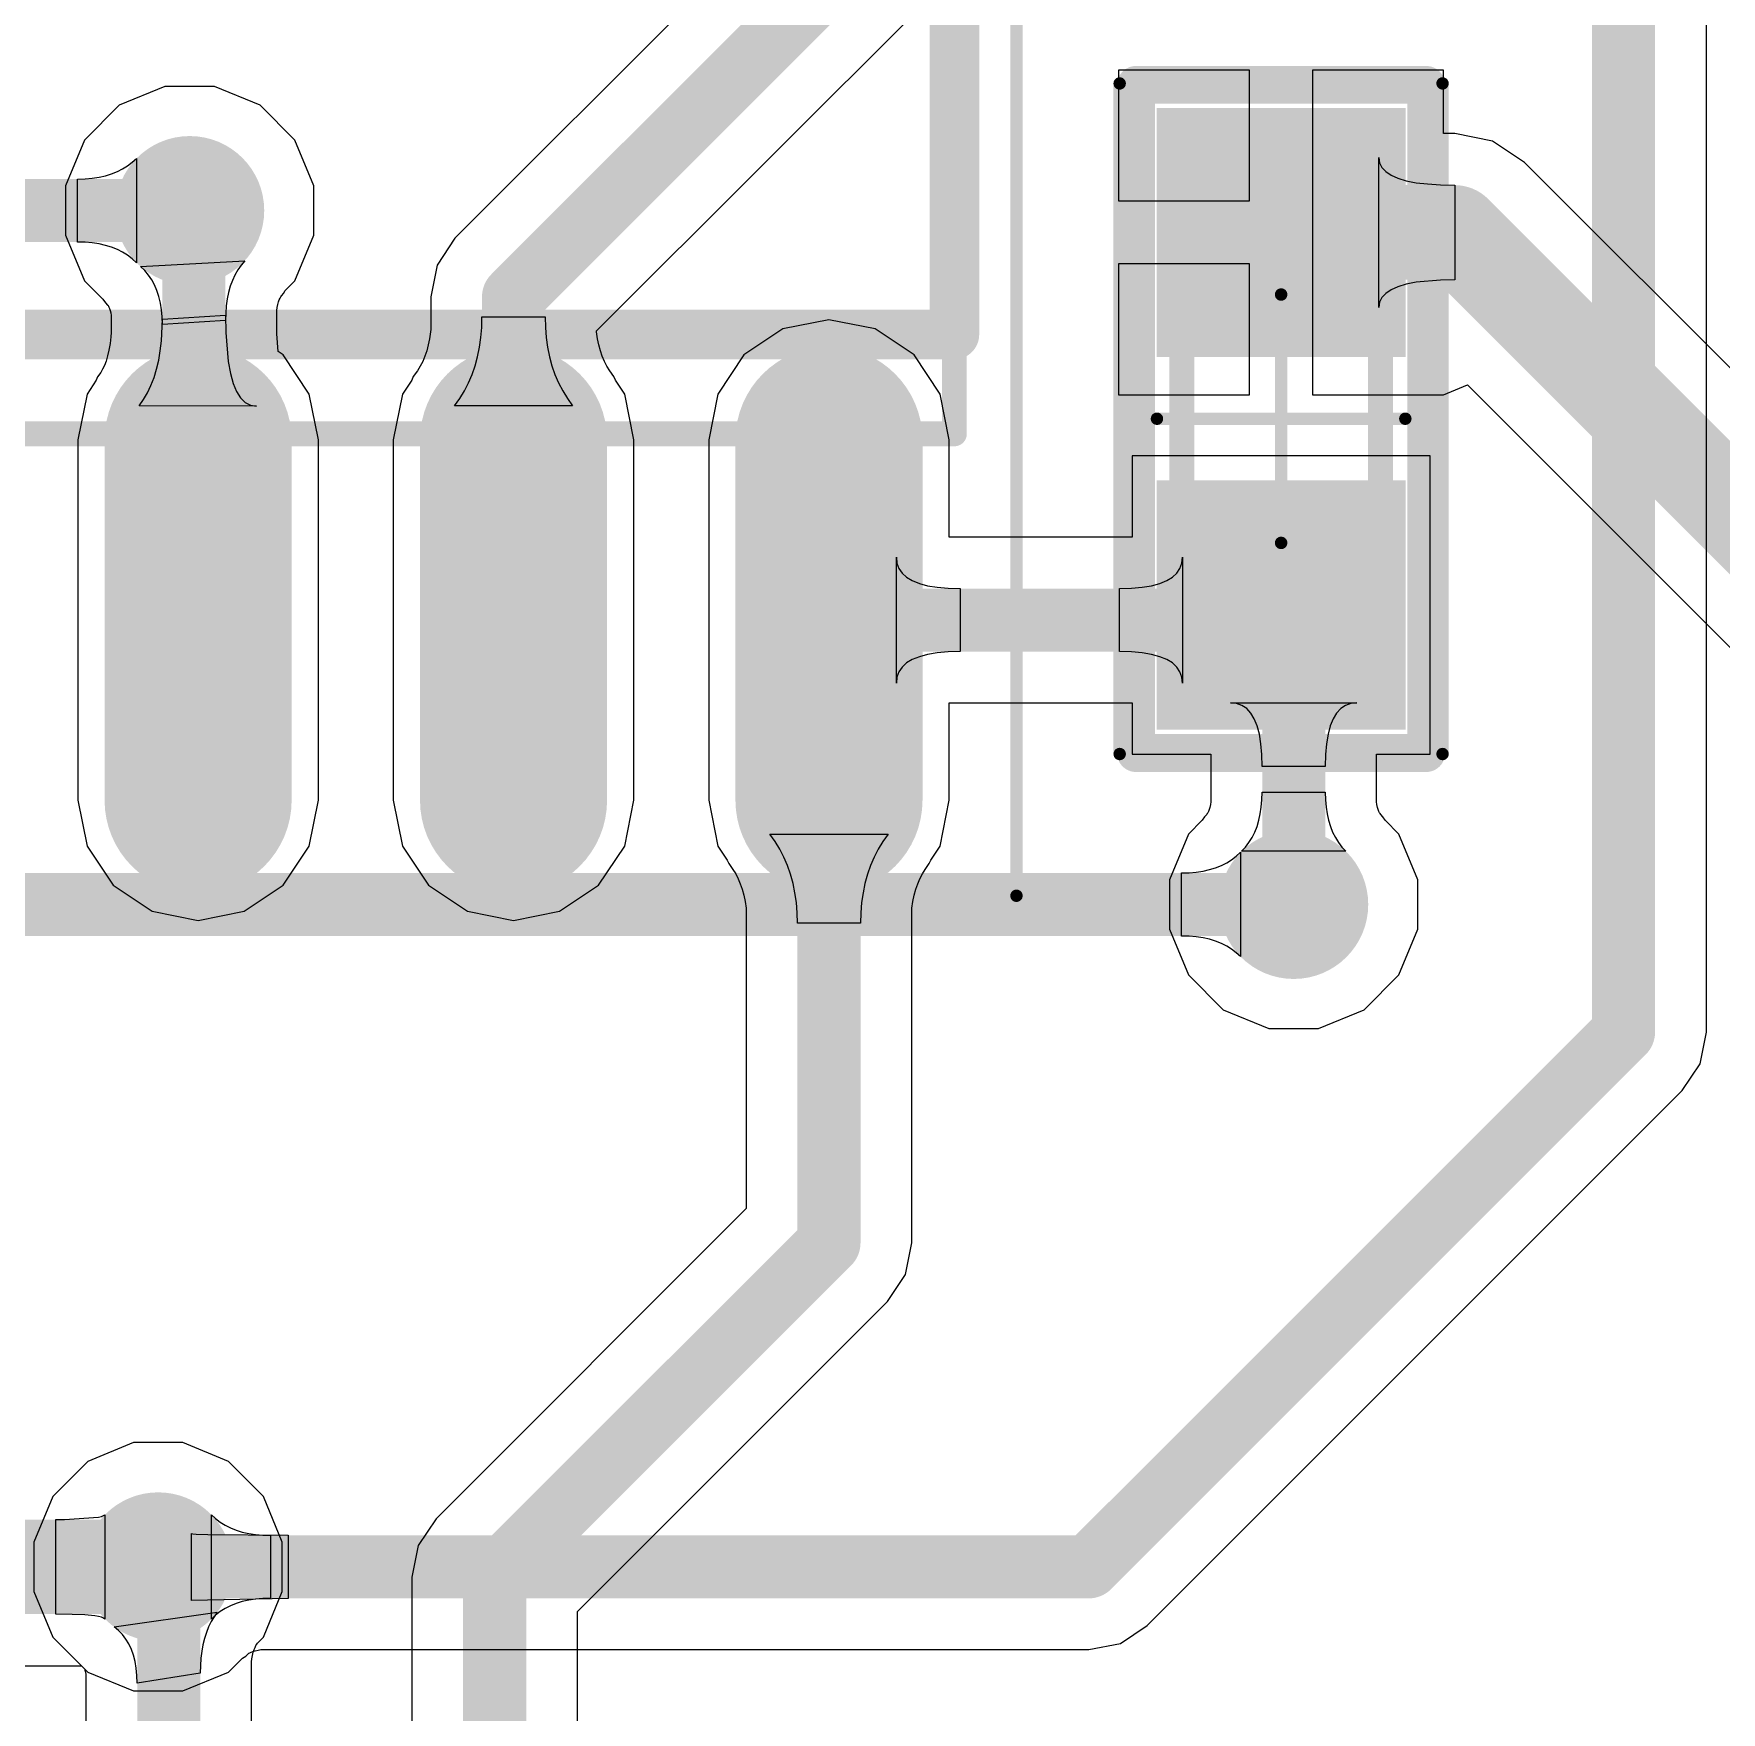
# Model space of a CAD drawing. Header units: inches. Extents: x 1.37 to 4.6, y 1.74 to 5.29.
# Drawn here: x 3.843 to 4.1105, y 2.6522 to 2.9183 of the extents above; entities that cross this region are included whole.
import ezdxf

# ---------------------------------------------------------------- set-up
doc = ezdxf.new("R2010")
doc.units = ezdxf.units.IN
doc.header["$MEASUREMENT"] = 0
for name, color, linetype in [('BottomLayer', 5, 'Continuous'), ('Mechanical13', 56, 'Continuous'), ('Mechanical15', 56, 'Continuous'), ('TopLayer', 1, 'Continuous'), ('TopOverlay', 2, 'Continuous'), ('TopPaste', 8, 'Continuous'), ('TopSolder', 216, 'Continuous'), ('ViaHoleLayer', 16, 'Continuous')]:
    doc.layers.add(name, color=color, linetype=linetype)

# ---------------------------------------------------------------- blocks, each defined once
blk = doc.blocks.new('SOP_16_22')
at = {"layer": 'TopLayer'}
h = blk.add_hatch(color=1, dxfattribs=at)
edge = h.paths.add_edge_path()
edge.add_arc((0.13484, 0.175), 0.01083, 270, 450)
edge.add_line((0.13484, 0.18583), (0.07776, 0.18583))
edge.add_arc((0.07776, 0.175), 0.01083, 90, 270)
edge.add_line((0.07776, 0.16417), (0.13484, 0.16417))
h = blk.add_hatch(color=1, dxfattribs=at)
edge = h.paths.add_edge_path()
edge.add_arc((0.13484, 0.125), 0.01083, 270, 450)
edge.add_line((0.13484, 0.13583), (0.07776, 0.13583))
edge.add_arc((0.07776, 0.125), 0.01083, 90, 270)
edge.add_line((0.07776, 0.11417), (0.13484, 0.11417))
h = blk.add_hatch(color=1, dxfattribs=at)
edge = h.paths.add_edge_path()
edge.add_arc((0.13484, 0.075), 0.01083, 270, 450)
edge.add_line((0.13484, 0.08583), (0.07776, 0.08583))
edge.add_arc((0.07776, 0.075), 0.01083, 90, 270)
edge.add_line((0.07776, 0.06417), (0.13484, 0.06417))
at = {"layer": 'TopPaste'}
h = blk.add_hatch(color=8, dxfattribs=at)
edge = h.paths.add_edge_path()
edge.add_arc((0.13484, 0.175), 0.01083, 270, 450)
edge.add_line((0.13484, 0.18583), (0.07776, 0.18583))
edge.add_arc((0.07776, 0.175), 0.01083, 90, 270)
edge.add_line((0.07776, 0.16417), (0.13484, 0.16417))
h = blk.add_hatch(color=8, dxfattribs=at)
edge = h.paths.add_edge_path()
edge.add_arc((0.13484, 0.125), 0.01083, 270, 450)
edge.add_line((0.13484, 0.13583), (0.07776, 0.13583))
edge.add_arc((0.07776, 0.125), 0.01083, 90, 270)
edge.add_line((0.07776, 0.11417), (0.13484, 0.11417))
h = blk.add_hatch(color=8, dxfattribs=at)
edge = h.paths.add_edge_path()
edge.add_arc((0.13484, 0.075), 0.01083, 270, 450)
edge.add_line((0.13484, 0.08583), (0.07776, 0.08583))
edge.add_arc((0.07776, 0.075), 0.01083, 90, 270)
edge.add_line((0.07776, 0.06417), (0.13484, 0.06417))
at = {"layer": 'TopSolder'}
h = blk.add_hatch(color=216, dxfattribs=at)
edge = h.paths.add_edge_path()
edge.add_arc((0.13484, 0.175), 0.01483, 270, 450)
edge.add_line((0.13484, 0.18983), (0.07776, 0.18983))
edge.add_arc((0.07776, 0.175), 0.01483, 90, 270)
edge.add_line((0.07776, 0.16017), (0.13484, 0.16017))
h = blk.add_hatch(color=216, dxfattribs=at)
edge = h.paths.add_edge_path()
edge.add_arc((0.13484, 0.125), 0.01483, 270, 450)
edge.add_line((0.13484, 0.13983), (0.07776, 0.13983))
edge.add_arc((0.07776, 0.125), 0.01483, 90, 270)
edge.add_line((0.07776, 0.11017), (0.13484, 0.11017))
h = blk.add_hatch(color=216, dxfattribs=at)
edge = h.paths.add_edge_path()
edge.add_arc((0.13484, 0.075), 0.01483, 270, 450)
edge.add_line((0.13484, 0.08983), (0.07776, 0.08983))
edge.add_arc((0.07776, 0.075), 0.01483, 90, 270)
edge.add_line((0.07776, 0.06017), (0.13484, 0.06017))
at = {"layer": 'Mechanical13', "const_width": 0.00394}
for points in [[(0.07677, 0.19488), (-0.07677, 0.19488)], [(0.07677, -0.19488), (0.07677, 0.19488)]]:
    blk.add_lwpolyline(points, dxfattribs=at)
at = {"layer": 'Mechanical13', "const_width": 0.00197}
blk.add_lwpolyline([(0.07579, 0.19488, 1), (0.07776, 0.19488, 1)], format="xyb", close=True, dxfattribs=at)
blk.add_lwpolyline([(0.07579, 0.19488, 1), (0.07776, 0.19488, 1)], format="xyb", close=True, dxfattribs=at)
at = {"layer": 'Mechanical15', "const_width": 0.00197}
for points in [[(0.15, 0.20472), (-0.15, 0.20472)], [(0.15, -0.20472), (0.15, 0.20472)]]:
    blk.add_lwpolyline(points, dxfattribs=at)
at = {"layer": 'Mechanical15', "const_width": 0.000984}
blk.add_lwpolyline([(0.14951, 0.20472, 1), (0.15049, 0.20472, 1)], format="xyb", close=True, dxfattribs=at)
blk.add_lwpolyline([(0.14951, 0.20472, 1), (0.15049, 0.20472, 1)], format="xyb", close=True, dxfattribs=at)
at = {"layer": 'TopOverlay', "const_width": 0.00787}
for points in [[(0.06102, 0.19488), (-0.06102, 0.19488)], [(0.06102, -0.19488), (0.06102, 0.19488)]]:
    blk.add_lwpolyline(points, dxfattribs=at)
at = {"layer": 'TopOverlay', "const_width": 0.00394}
blk.add_lwpolyline([(0.05906, 0.19488, 1), (0.06299, 0.19488, 1)], format="xyb", close=True, dxfattribs=at)
blk.add_lwpolyline([(0.05906, 0.19488, 1), (0.06299, 0.19488, 1)], format="xyb", close=True, dxfattribs=at)
blk = doc.blocks.new('CAP_0603_168')
at = {"layer": 'TopLayer'}
for points in [[(-0.04728, 0.01875), (-0.01578, 0.01875), (-0.01578, -0.01275), (-0.04728, -0.01275)], [(0.01178, 0.01875), (0.04328, 0.01875), (0.04328, -0.01275), (0.01178, -0.01275)]]:
    blk.add_hatch(color=1, dxfattribs=at).paths.add_polyline_path(points)
at = {"layer": 'TopPaste'}
for points in [[(-0.04728, 0.01875), (-0.01578, 0.01875), (-0.01578, -0.01275), (-0.04728, -0.01275)], [(0.01178, 0.01875), (0.04328, 0.01875), (0.04328, -0.01275), (0.01178, -0.01275)]]:
    blk.add_hatch(color=8, dxfattribs=at).paths.add_polyline_path(points)
at = {"layer": 'TopSolder'}
for points in [[(-0.05128, 0.02275), (-0.01178, 0.02275), (-0.01178, -0.01675), (-0.05128, -0.01675)], [(0.00778, 0.02275), (0.04728, 0.02275), (0.04728, -0.01675), (0.00778, -0.01675)]]:
    blk.add_hatch(color=216, dxfattribs=at).paths.add_polyline_path(points)
at = {"layer": 'Mechanical13', "const_width": 0.00394}
for points in [[(-0.0335, -0.01275), (-0.0335, 0.01875)], [(0.0295, 0.01875), (-0.0335, 0.01875)], [(0.0295, -0.01275), (0.0295, 0.01875)], [(0.0295, -0.01275), (-0.0335, -0.01275)]]:
    blk.add_lwpolyline(points, dxfattribs=at)
at = {"layer": 'Mechanical13', "const_width": 0.00197}
for points in [[(-0.03448, 0.01875, 1), (-0.03251, 0.01875, 1)], [(-0.03448, 0.01875, 1), (-0.03251, 0.01875, 1)], [(0.02851, 0.01875, 1), (0.03048, 0.01875, 1)], [(0.02851, 0.01875, 1), (0.03048, 0.01875, 1)], [(-0.03448, -0.01275, 1), (-0.03251, -0.01275, 1)], [(-0.03448, -0.01275, 1), (-0.03251, -0.01275, 1)], [(0.02851, -0.01275, 1), (0.03048, -0.01275, 1)], [(0.02851, -0.01275, 1), (0.03048, -0.01275, 1)]]:
    blk.add_lwpolyline(points, format="xyb", close=True, dxfattribs=at)
at = {"layer": 'Mechanical15', "const_width": 0.00197}
for points in [[(-0.05515, -0.02259), (-0.05515, 0.02859)], [(0.05115, 0.02859), (-0.05515, 0.02859)], [(0.05115, -0.02259), (0.05115, 0.02859)], [(-0.002, -0.01668), (-0.002, 0.02269)], [(0.01768, 0.003), (-0.02168, 0.003)], [(0.05115, -0.02259), (-0.05515, -0.02259)]]:
    blk.add_lwpolyline(points, dxfattribs=at)
at = {"layer": 'Mechanical15', "const_width": 0.000984}
for points in [[(-0.05564, 0.02859, 1), (-0.05466, 0.02859, 1)], [(-0.05564, 0.02859, 1), (-0.05466, 0.02859, 1)], [(0.05066, 0.02859, 1), (0.05164, 0.02859, 1)], [(0.05066, 0.02859, 1), (0.05164, 0.02859, 1)], [(-0.00249, 0.02269, 1), (-0.00151, 0.02269, 1)], [(-0.02218, 0.003, 1), (-0.02119, 0.003, 1)], [(0.01719, 0.003, 1), (0.01818, 0.003, 1)], [(-0.00249, -0.01668, 1), (-0.00151, -0.01668, 1)], [(-0.05564, -0.02259, 1), (-0.05466, -0.02259, 1)], [(-0.05564, -0.02259, 1), (-0.05466, -0.02259, 1)], [(0.05066, -0.02259, 1), (0.05164, -0.02259, 1)], [(0.05066, -0.02259, 1), (0.05164, -0.02259, 1)]]:
    blk.add_lwpolyline(points, format="xyb", close=True, dxfattribs=at)
at = {"layer": 'TopOverlay', "const_width": 0.006}
for points in [[(-0.05492, -0.02), (-0.05492, 0.026)], [(-0.048, 0.026), (-0.05492, 0.026)], [(0.051, 0.026), (-0.048, 0.026)], [(0.051, -0.02), (0.051, 0.026)], [(0.051, -0.02), (-0.05492, -0.02)]]:
    blk.add_lwpolyline(points, dxfattribs=at)
at = {"layer": 'TopOverlay', "const_width": 0.003}
for points in [[(-0.05642, 0.026, 1), (-0.05342, 0.026, 1)], [(-0.05642, 0.026, 1), (-0.05342, 0.026, 1)], [(-0.0495, 0.026, 1), (-0.0465, 0.026, 1)], [(-0.0495, 0.026, 1), (-0.0465, 0.026, 1)], [(0.0495, 0.026, 1), (0.0525, 0.026, 1)], [(0.0495, 0.026, 1), (0.0525, 0.026, 1)], [(-0.05642, -0.02, 1), (-0.05342, -0.02, 1)], [(-0.05642, -0.02, 1), (-0.05342, -0.02, 1)], [(0.0495, -0.02, 1), (0.0525, -0.02, 1)], [(0.0495, -0.02, 1), (0.0525, -0.02, 1)]]:
    blk.add_lwpolyline(points, format="xyb", close=True, dxfattribs=at)

msp = doc.modelspace()

# ---------------------------------------------------------------- hatches: boundary and pattern name
at = {"layer": 'BottomLayer'}
h = msp.add_hatch(color=5, dxfattribs=at)
edge = h.paths.add_edge_path()
edge.add_arc((3.86772, 2.89023), 0.01181, 0, 360)
h = msp.add_hatch(color=5, dxfattribs=at)
edge = h.paths.add_edge_path()
edge.add_arc((4.04272, 2.78023), 0.01181, 0, 360)
h = msp.add_hatch(color=5, dxfattribs=at)
edge = h.paths.add_edge_path()
edge.add_arc((3.86272, 2.67523), 0.01181, 0, 360)
at = {"layer": 'TopLayer'}
h = msp.add_hatch(color=1, dxfattribs=at)
edge = h.paths.add_edge_path()
edge.add_arc((3.86772, 2.89023), 0.01181, 0, 360)
h = msp.add_hatch(color=1, dxfattribs=at)
edge = h.paths.add_edge_path()
edge.add_arc((4.04272, 2.78023), 0.01181, 0, 360)
h = msp.add_hatch(color=1, dxfattribs=at)
edge = h.paths.add_edge_path()
edge.add_arc((3.86272, 2.67523), 0.01181, 0, 360)
at = {"layer": 'ViaHoleLayer'}
h = msp.add_hatch(color=16, dxfattribs=at)
edge = h.paths.add_edge_path()
edge.add_arc((3.86772, 2.89023), 0.00591, 0, 360)
h = msp.add_hatch(color=16, dxfattribs=at)
edge = h.paths.add_edge_path()
edge.add_arc((4.04272, 2.78023), 0.00591, 0, 360)
h = msp.add_hatch(color=16, dxfattribs=at)
edge = h.paths.add_edge_path()
edge.add_arc((3.86272, 2.67523), 0.00591, 0, 360)

# ---------------------------------------------------------------- linework, layer by layer
at = {"layer": 'BottomLayer'}
for p, q in [((4.10813, 2.76), (4.10813, 3.015)), ((3.85709, 2.89683), (3.85788, 2.89732)), ((3.85788, 2.89732), (3.85861, 2.89788)), ((3.85861, 2.89788), (3.85928, 2.8985)), ((3.85928, 2.8985), (3.85928, 2.88196)), ((3.84993, 2.89523), (3.85113, 2.89526)), ((3.84993, 2.88523), (3.84993, 2.89523)), ((3.85113, 2.89526), (3.85227, 2.89536)), ((3.85227, 2.89536), (3.85335, 2.89553)), ((3.85335, 2.89553), (3.85438, 2.89575)), ((3.85438, 2.89575), (3.85534, 2.89605)), ((3.85534, 2.89605), (3.85625, 2.89641)), ((3.85625, 2.89641), (3.85709, 2.89683)), ((3.85113, 2.8852), (3.84993, 2.88523)), ((3.85227, 2.8851), (3.85113, 2.8852)), ((3.85335, 2.88494), (3.85227, 2.8851)), ((3.85438, 2.88471), (3.85335, 2.88494)), ((3.85534, 2.88441), (3.85438, 2.88471)), ((3.85625, 2.88406), (3.85534, 2.88441)), ((3.85709, 2.88363), (3.85625, 2.88406)), ((3.85788, 2.88314), (3.85709, 2.88363)), ((3.85861, 2.88258), (3.85788, 2.88314)), ((3.85928, 2.88196), (3.85861, 2.88258)), ((4.03209, 2.78683), (4.03288, 2.78732)), ((4.03288, 2.78732), (4.03361, 2.78788)), ((4.03361, 2.78788), (4.03428, 2.7885)), ((4.03428, 2.7885), (4.03428, 2.77196)), ((4.02493, 2.78523), (4.02613, 2.78526)), ((4.02493, 2.77523), (4.02493, 2.78523)), ((4.02613, 2.78526), (4.02727, 2.78536)), ((4.02727, 2.78536), (4.02835, 2.78553)), ((4.02835, 2.78553), (4.02938, 2.78575)), ((4.02938, 2.78575), (4.03034, 2.78605)), ((4.03034, 2.78605), (4.03125, 2.78641)), ((4.03125, 2.78641), (4.03209, 2.78683)), ((4.02613, 2.7752), (4.02493, 2.77523)), ((4.02727, 2.7751), (4.02613, 2.7752)), ((4.02835, 2.77494), (4.02727, 2.7751)), ((4.02938, 2.77471), (4.02835, 2.77494)), ((4.03034, 2.77441), (4.02938, 2.77471)), ((4.03125, 2.77406), (4.03034, 2.77441)), ((4.03209, 2.77363), (4.03125, 2.77406)), ((4.03288, 2.77314), (4.03209, 2.77363)), ((4.03361, 2.77258), (4.03288, 2.77314)), ((4.03428, 2.77196), (4.03361, 2.77258)), ((4.10713, 2.75498), (4.10813, 2.76)), ((4.10428, 2.75072), (4.10713, 2.75498)), ((4.01951, 2.66595), (4.10428, 2.75072)), ((3.84785, 2.68274), (3.85326, 2.68311)), ((3.85326, 2.68311), (3.85373, 2.68322)), ((3.85373, 2.68322), (3.85407, 2.68335)), ((3.85407, 2.68335), (3.85428, 2.6835)), ((3.85428, 2.6835), (3.85428, 2.66696)), ((3.87115, 2.66696), (3.87115, 2.6835)), ((3.87115, 2.6835), (3.87182, 2.68288)), ((3.8465, 2.68273), (3.84785, 2.68274)), ((3.8465, 2.66773), (3.8465, 2.68273)), ((3.86802, 2.66992), (3.86802, 2.68054)), ((3.86802, 2.68054), (3.86822, 2.68048)), ((3.86822, 2.68048), (3.86872, 2.68043)), ((3.86872, 2.68043), (3.87061, 2.68034)), ((3.87061, 2.68034), (3.88331, 2.68023)), ((3.87182, 2.68288), (3.87255, 2.68232)), ((3.87255, 2.68232), (3.87334, 2.68183)), ((3.87334, 2.68183), (3.87418, 2.68141)), ((3.87418, 2.68141), (3.87509, 2.68105)), ((3.87509, 2.68105), (3.87605, 2.68075)), ((3.87605, 2.68075), (3.87708, 2.68053)), ((3.87708, 2.68053), (3.87816, 2.68036)), ((3.87816, 2.68036), (3.8793, 2.68026)), ((3.8793, 2.68026), (3.8805, 2.68023)), ((3.8805, 2.68023), (3.8805, 2.67023)), ((3.88331, 2.68023), (3.88331, 2.67023)), ((3.88331, 2.67023), (3.86802, 2.66992)), ((3.87605, 2.66971), (3.87509, 2.66941)), ((3.87708, 2.66994), (3.87605, 2.66971)), ((3.87816, 2.6701), (3.87708, 2.66994)), ((3.8793, 2.6702), (3.87816, 2.6701)), ((3.8805, 2.67023), (3.8793, 2.6702)), ((3.84906, 2.6677), (3.8465, 2.66773)), ((3.85112, 2.66761), (3.84906, 2.6677)), ((3.85268, 2.66746), (3.85112, 2.66761)), ((3.85326, 2.66736), (3.85268, 2.66746)), ((3.85373, 2.66724), (3.85326, 2.66736)), ((3.85407, 2.66711), (3.85373, 2.66724)), ((3.85428, 2.66696), (3.85407, 2.66711)), ((3.87182, 2.66758), (3.87115, 2.66696)), ((3.87255, 2.66814), (3.87182, 2.66758)), ((3.87334, 2.66863), (3.87255, 2.66814)), ((3.87418, 2.66906), (3.87334, 2.66863)), ((3.87509, 2.66941), (3.87418, 2.66906)), ((4.01525, 2.6631), (4.01951, 2.66595)), ((3.87711, 2.66152), (3.87727, 2.66162)), ((3.87727, 2.66162), (3.87747, 2.66172)), ((3.87747, 2.66172), (3.87775, 2.66183)), ((3.87775, 2.66183), (3.8781, 2.66194)), ((3.8781, 2.66194), (3.87855, 2.66204)), ((3.87855, 2.66204), (3.87898, 2.66211)), ((3.87898, 2.66211), (4.01023, 2.66211)), ((4.01023, 2.66211), (4.01525, 2.6631)), ((3.5583, 2.65956), (3.85055, 2.65956)), ((3.85055, 2.65956), (3.85156, 2.65854)), ((3.87387, 2.65854), (3.87606, 2.66074)), ((3.87606, 2.66074), (3.87661, 2.66107)), ((3.87661, 2.66107), (3.87699, 2.66143)), ((3.87699, 2.66143), (3.87711, 2.66152)), ((3.85156, 2.65854), (3.8588, 2.65555)), ((3.86663, 2.65555), (3.87387, 2.65854)), ((3.8588, 2.65555), (3.86663, 2.65555))]:
    msp.add_line(p, q, dxfattribs=at)
for points, const_width in [([(4.095, 2.76), (4.095, 3.015)], 0.01), ([(3.25977, 2.89023), (3.86772, 2.89023)], 0.01), ([(3.46772, 2.78023), (4.04272, 2.78023)], 0.01), ([(4.01023, 2.67523), (4.095, 2.76)], 0.01), ([(3.29772, 2.67523), (3.86272, 2.67523)], 0.015), ([(3.86272, 2.67523), (4.01023, 2.67523)], 0.01)]:
    msp.add_lwpolyline(points, dxfattribs=dict(at, const_width=const_width))
for points, const_width in [([(3.86522, 2.89023, 1), (3.87022, 2.89023, 1)], 0.005), ([(4.04022, 2.78023, 1), (4.04522, 2.78023, 1)], 0.005), ([(4.0925, 2.76, 1), (4.0975, 2.76, 1)], 0.005), ([(4.0925, 2.76, 1), (4.0975, 2.76, 1)], 0.005), ([(3.85897, 2.67523, 1), (3.86647, 2.67523, 1)], 0.0075), ([(3.86022, 2.67523, 1), (3.86522, 2.67523, 1)], 0.005), ([(4.00773, 2.67523, 1), (4.01273, 2.67523, 1)], 0.005), ([(4.00773, 2.67523, 1), (4.01273, 2.67523, 1)], 0.005)]:
    msp.add_lwpolyline(points, format="xyb", close=True, dxfattribs=dict(at, const_width=const_width))
at = {"layer": 'TopLayer'}
for p, q in [((4.00157, 2.97765), (3.90977, 2.88585)), ((3.9322, 2.87115), (4.02398, 2.96293)), ((4.03572, 2.91251), (4.01497, 2.91251)), ((4.01497, 2.91251), (4.01497, 2.89176)), ((4.03572, 2.89176), (4.03572, 2.91251)), ((4.06646, 2.91251), (4.04572, 2.91251)), ((4.04572, 2.91251), (4.04572, 2.88676)), ((4.06646, 2.90243), (4.06646, 2.91251)), ((3.8638, 2.90992), (3.85656, 2.90692)), ((3.87163, 2.90992), (3.8638, 2.90992)), ((3.87887, 2.90692), (3.87163, 2.90992)), ((3.85656, 2.90692), (3.85103, 2.90138)), ((3.8844, 2.90138), (3.87887, 2.90692)), ((4.06824, 2.90243), (4.06646, 2.90243)), ((4.07424, 2.90124), (4.06824, 2.90243)), ((3.85103, 2.90138), (3.84803, 2.89415)), ((3.8874, 2.89415), (3.8844, 2.90138)), ((4.07932, 2.89784), (4.07424, 2.90124)), ((4.05622, 2.87486), (4.05622, 2.89866)), ((4.05622, 2.89866), (4.05634, 2.89782)), ((4.05634, 2.89782), (4.0567, 2.89707)), ((4.0567, 2.89707), (4.0573, 2.89641)), ((4.24149, 2.73568), (4.07932, 2.89784)), ((4.0573, 2.89641), (4.05815, 2.89584)), ((4.05815, 2.89584), (4.05923, 2.89536)), ((4.05923, 2.89536), (4.06055, 2.89496)), ((4.06055, 2.89496), (4.06211, 2.89465)), ((4.06211, 2.89465), (4.06391, 2.89444)), ((4.06391, 2.89444), (4.06596, 2.8943)), ((4.06596, 2.8943), (4.06824, 2.89426)), ((4.06824, 2.89426), (4.06824, 2.87926)), ((3.84803, 2.89415), (3.84803, 2.88632)), ((3.8874, 2.88632), (3.8874, 2.89415)), ((4.01497, 2.89176), (4.03572, 2.89176)), ((3.84803, 2.88632), (3.85103, 2.87908)), ((3.8844, 2.87908), (3.8874, 2.88632)), ((4.04572, 2.88676), (4.04572, 2.86101)), ((3.90977, 2.88585), (3.90693, 2.88159)), ((3.85994, 2.88134), (3.87645, 2.88228)), ((3.86059, 2.88071), (3.85994, 2.88134)), ((3.87587, 2.88158), (3.87534, 2.88082)), ((3.87645, 2.88228), (3.87587, 2.88158)), ((3.90693, 2.88159), (3.90593, 2.87657)), ((4.03572, 2.88176), (4.01497, 2.88176)), ((4.01497, 2.88176), (4.01497, 2.86101)), ((4.03572, 2.86101), (4.03572, 2.88176)), ((3.85103, 2.87908), (3.85395, 2.87616)), ((3.86118, 2.88001), (3.86059, 2.88071)), ((3.8617, 2.87925), (3.86118, 2.88001)), ((3.86214, 2.87843), (3.8617, 2.87925)), ((3.86252, 2.87754), (3.86214, 2.87843)), ((3.87415, 2.87822), (3.87387, 2.87725)), ((3.87449, 2.87915), (3.87415, 2.87822)), ((3.87489, 2.88001), (3.87449, 2.87915)), ((3.87534, 2.88082), (3.87489, 2.88001)), ((3.8828, 2.87748), (3.8844, 2.87908)), ((4.06055, 2.87856), (4.05923, 2.87816)), ((4.06211, 2.87886), (4.06055, 2.87856)), ((4.06596, 2.87922), (4.06211, 2.87886)), ((4.06824, 2.87926), (4.06596, 2.87922)), ((3.85395, 2.87616), (3.85435, 2.87558)), ((3.85435, 2.87558), (3.85471, 2.87523)), ((3.86283, 2.87659), (3.86252, 2.87754)), ((3.86307, 2.87557), (3.86283, 2.87659)), ((3.86325, 2.8745), (3.86307, 2.87557)), ((3.87366, 2.87621), (3.87351, 2.87513)), ((3.87387, 2.87725), (3.87366, 2.87621)), ((3.88168, 2.87534), (3.88179, 2.87575)), ((3.88179, 2.87575), (3.88192, 2.87609)), ((3.88192, 2.87609), (3.88204, 2.87635)), ((3.88204, 2.87635), (3.88216, 2.87656)), ((3.88216, 2.87656), (3.88227, 2.87673)), ((3.88227, 2.87673), (3.88262, 2.87715)), ((3.88262, 2.87715), (3.8828, 2.87748)), ((3.90593, 2.87657), (3.90593, 2.87137)), ((4.05634, 2.8757), (4.05622, 2.87486)), ((4.0567, 2.87644), (4.05634, 2.8757)), ((4.0573, 2.8771), (4.0567, 2.87644)), ((4.05815, 2.87768), (4.0573, 2.8771)), ((4.05923, 2.87816), (4.05815, 2.87768)), ((3.85471, 2.87523), (3.85477, 2.87516)), ((3.85477, 2.87516), (3.85483, 2.87506)), ((3.85483, 2.87506), (3.85491, 2.87492)), ((3.85491, 2.87492), (3.855, 2.87471)), ((3.855, 2.87471), (3.8551, 2.87441)), ((3.8551, 2.87441), (3.85519, 2.87401)), ((3.85519, 2.87401), (3.85526, 2.87361)), ((3.85526, 2.87361), (3.85526, 2.87091)), ((3.86324, 2.86959), (3.86338, 2.873)), ((3.86335, 2.87336), (3.86325, 2.8745)), ((3.86338, 2.87216), (3.86335, 2.87336)), ((3.86338, 2.873), (3.87338, 2.87365)), ((3.87342, 2.87398), (3.87338, 2.87278)), ((3.87338, 2.87365), (3.87343, 2.87091)), ((3.87351, 2.87513), (3.87342, 2.87398)), ((3.88151, 2.87439), (3.88157, 2.87484)), ((3.88151, 2.87068), (3.88151, 2.87439)), ((3.88157, 2.87484), (3.88168, 2.87534)), ((3.91401, 2.87171), (3.91405, 2.87337)), ((3.91405, 2.87337), (3.92405, 2.87337)), ((3.92405, 2.87337), (3.9241, 2.87171)), ((3.96905, 2.87292), (3.96176, 2.87147)), ((3.97635, 2.87147), (3.96905, 2.87292)), ((3.85523, 2.87023), (3.8551, 2.86915)), ((3.85526, 2.87091), (3.85523, 2.87023)), ((3.87338, 2.87278), (3.86338, 2.87216)), ((3.87343, 2.87091), (3.87383, 2.86629)), ((3.88175, 2.86787), (3.88151, 2.87068)), ((3.9059, 2.87099), (3.90575, 2.86992)), ((3.90593, 2.87137), (3.9059, 2.87099)), ((3.91388, 2.87011), (3.91401, 2.87171)), ((3.9241, 2.87171), (3.92423, 2.87011)), ((3.93221, 2.87099), (3.9322, 2.87115)), ((3.93236, 2.86992), (3.93221, 2.87099)), ((3.96176, 2.87147), (3.95557, 2.86734)), ((3.98254, 2.86734), (3.97635, 2.87147)), ((3.85492, 2.86811), (3.85471, 2.86718)), ((3.8551, 2.86915), (3.85492, 2.86811)), ((3.8628, 2.86651), (3.86305, 2.86801)), ((3.86305, 2.86801), (3.86324, 2.86959)), ((3.88254, 2.86734), (3.88175, 2.86787)), ((3.90529, 2.86799), (3.90499, 2.86713)), ((3.90554, 2.86892), (3.90529, 2.86799)), ((3.90575, 2.86992), (3.90554, 2.86892)), ((3.91336, 2.86706), (3.91366, 2.86856)), ((3.91366, 2.86856), (3.91388, 2.87011)), ((3.92423, 2.87011), (3.92445, 2.86856)), ((3.92445, 2.86856), (3.92475, 2.86706)), ((3.93256, 2.86892), (3.93236, 2.86992)), ((3.93282, 2.86799), (3.93256, 2.86892)), ((3.93312, 2.86713), (3.93282, 2.86799)), ((3.85391, 2.86507), (3.85362, 2.86457)), ((3.85419, 2.86567), (3.85391, 2.86507)), ((3.85446, 2.86637), (3.85419, 2.86567)), ((3.85471, 2.86718), (3.85446, 2.86637)), ((3.86206, 2.86376), (3.86246, 2.86509)), ((3.86246, 2.86509), (3.8628, 2.86651)), ((3.87383, 2.86629), (3.87417, 2.86442)), ((3.88667, 2.86115), (3.88254, 2.86734)), ((3.90382, 2.86484), (3.90316, 2.86391)), ((3.90426, 2.86556), (3.90382, 2.86484)), ((3.90465, 2.86632), (3.90426, 2.86556)), ((3.90499, 2.86713), (3.90465, 2.86632)), ((3.91249, 2.86424), (3.91297, 2.86562)), ((3.91297, 2.86562), (3.91336, 2.86706)), ((3.92475, 2.86706), (3.92514, 2.86562)), ((3.92514, 2.86562), (3.92562, 2.86424)), ((3.93346, 2.86632), (3.93312, 2.86713)), ((3.93385, 2.86556), (3.93346, 2.86632)), ((3.93429, 2.86484), (3.93385, 2.86556)), ((3.93495, 2.86391), (3.93429, 2.86484)), ((3.95557, 2.86734), (3.95144, 2.86115)), ((3.98667, 2.86115), (3.98254, 2.86734)), ((3.85289, 2.86332), (3.85144, 2.86115)), ((3.85312, 2.86386), (3.85289, 2.86332)), ((3.85362, 2.86457), (3.85312, 2.86386)), ((3.86103, 2.86134), (3.86158, 2.86251)), ((3.86158, 2.86251), (3.86206, 2.86376)), ((3.87417, 2.86442), (3.87461, 2.86283)), ((3.87461, 2.86283), (3.87515, 2.86153)), ((3.90291, 2.86336), (3.90144, 2.86115)), ((3.90316, 2.86391), (3.90291, 2.86336)), ((3.91127, 2.86164), (3.91192, 2.86291)), ((3.91192, 2.86291), (3.91249, 2.86424)), ((3.92562, 2.86424), (3.92619, 2.86291)), ((3.92619, 2.86291), (3.92684, 2.86164)), ((3.93519, 2.86336), (3.93495, 2.86391)), ((3.93667, 2.86115), (3.93519, 2.86336)), ((4.06646, 2.86101), (4.07025, 2.86258)), ((4.07025, 2.86258), (4.17907, 2.75376)), ((3.85144, 2.86115), (3.84999, 2.85386)), ((3.8597, 2.85926), (3.8604, 2.86026)), ((3.8604, 2.86026), (3.86103, 2.86134)), ((3.87515, 2.86153), (3.87579, 2.86052)), ((3.87579, 2.86052), (3.87652, 2.85979)), ((3.87652, 2.85979), (3.87736, 2.85936)), ((3.88812, 2.85386), (3.88667, 2.86115)), ((3.90144, 2.86115), (3.89999, 2.85386)), ((3.9097, 2.85926), (3.91053, 2.86042)), ((3.91053, 2.86042), (3.91127, 2.86164)), ((3.92684, 2.86164), (3.92758, 2.86042)), ((3.92758, 2.86042), (3.92841, 2.85926)), ((3.93812, 2.85386), (3.93667, 2.86115)), ((3.95144, 2.86115), (3.94999, 2.85386)), ((3.98812, 2.85386), (3.98667, 2.86115)), ((4.01497, 2.86101), (4.03572, 2.86101)), ((4.04572, 2.86101), (4.06646, 2.86101)), ((4.06646, 2.86101), (4.06646, 2.86101)), ((3.87829, 2.85921), (3.8597, 2.85926)), ((3.87736, 2.85936), (3.87829, 2.85921)), ((3.92841, 2.85926), (3.9097, 2.85926)), ((3.84999, 2.85386), (3.84999, 2.79677)), ((3.88812, 2.79677), (3.88812, 2.85386)), ((3.89999, 2.85386), (3.89999, 2.79677)), ((3.93812, 2.79677), (3.93812, 2.85386)), ((3.94999, 2.85386), (3.94999, 2.79677)), ((3.98812, 2.83844), (3.98812, 2.85386)), ((4.06434, 2.85133), (4.01709, 2.85133)), ((4.01709, 2.85133), (4.01709, 2.83844)), ((4.06434, 2.80408), (4.06434, 2.85133)), ((4.01709, 2.83844), (3.98812, 2.83844)), ((3.97973, 2.81531), (3.97973, 2.83531)), ((3.97973, 2.83531), (3.97983, 2.83436)), ((3.97983, 2.83436), (3.98014, 2.83351)), ((3.98014, 2.83351), (3.98064, 2.83276)), ((3.98064, 2.83276), (3.98135, 2.83211)), ((4.02349, 2.83211), (4.02419, 2.83276)), ((4.02419, 2.83276), (4.02469, 2.83351)), ((4.02469, 2.83351), (4.02499, 2.83436)), ((4.02499, 2.83436), (4.02509, 2.83531)), ((4.02509, 2.83531), (4.02509, 2.81531)), ((3.98135, 2.83211), (3.98226, 2.83156)), ((3.98226, 2.83156), (3.98338, 2.83111)), ((3.98338, 2.83111), (3.98469, 2.83076)), ((3.98469, 2.83076), (3.98621, 2.83051)), ((3.98621, 2.83051), (3.98793, 2.83036)), ((3.98793, 2.83036), (3.98985, 2.83031)), ((3.98985, 2.83031), (3.98985, 2.82031)), ((4.01509, 2.83031), (4.01699, 2.83036)), ((4.01509, 2.82031), (4.01509, 2.83031)), ((4.01699, 2.83036), (4.01869, 2.83051)), ((4.01869, 2.83051), (4.02019, 2.83076)), ((4.02019, 2.83076), (4.02149, 2.83111)), ((4.02149, 2.83111), (4.02259, 2.83156)), ((4.02259, 2.83156), (4.02349, 2.83211)), ((3.98338, 2.81951), (3.98226, 2.81906)), ((3.98469, 2.81986), (3.98338, 2.81951)), ((3.98621, 2.82011), (3.98469, 2.81986)), ((3.98793, 2.82026), (3.98621, 2.82011)), ((3.98985, 2.82031), (3.98793, 2.82026)), ((4.01699, 2.82026), (4.01509, 2.82031)), ((4.01869, 2.82011), (4.01699, 2.82026)), ((4.02019, 2.81986), (4.01869, 2.82011)), ((4.02149, 2.81951), (4.02019, 2.81986)), ((4.02259, 2.81906), (4.02149, 2.81951)), ((3.98014, 2.81711), (3.97983, 2.81626)), ((3.98064, 2.81786), (3.98014, 2.81711)), ((3.98135, 2.81851), (3.98064, 2.81786)), ((3.98226, 2.81906), (3.98135, 2.81851)), ((4.02349, 2.81851), (4.02259, 2.81906)), ((4.02419, 2.81786), (4.02349, 2.81851)), ((4.02469, 2.81711), (4.02419, 2.81786)), ((4.02499, 2.81626), (4.02469, 2.81711)), ((3.97983, 2.81626), (3.97973, 2.81531)), ((4.02509, 2.81531), (4.02499, 2.81626)), ((3.98812, 2.79677), (3.98812, 2.81219)), ((3.98812, 2.81219), (4.01709, 2.81219)), ((4.01709, 2.81219), (4.01709, 2.80408)), ((4.03367, 2.81209), (4.03272, 2.8122)), ((4.03272, 2.8122), (4.05272, 2.8122)), ((4.03452, 2.81179), (4.03367, 2.81209)), ((4.03527, 2.81129), (4.03452, 2.81179)), ((4.05092, 2.81179), (4.05017, 2.81129)), ((4.05177, 2.81209), (4.05092, 2.81179)), ((4.05272, 2.8122), (4.05177, 2.81209)), ((4.03592, 2.81058), (4.03527, 2.81129)), ((4.03647, 2.80967), (4.03592, 2.81058)), ((4.03692, 2.80855), (4.03647, 2.80967)), ((4.04897, 2.80967), (4.04852, 2.80855)), ((4.04952, 2.81058), (4.04897, 2.80967)), ((4.05017, 2.81129), (4.04952, 2.81058)), ((4.03727, 2.80724), (4.03692, 2.80855)), ((4.03752, 2.80572), (4.03727, 2.80724)), ((4.04817, 2.80724), (4.04792, 2.80572)), ((4.04852, 2.80855), (4.04817, 2.80724)), ((4.01709, 2.80408), (4.02959, 2.80408)), ((4.02959, 2.80408), (4.02959, 2.7965)), ((4.03767, 2.804), (4.03752, 2.80572)), ((4.03772, 2.80208), (4.03767, 2.804)), ((4.04777, 2.804), (4.04772, 2.80208)), ((4.04792, 2.80572), (4.04777, 2.804)), ((4.05584, 2.7965), (4.05584, 2.80408)), ((4.05584, 2.80408), (4.06434, 2.80408)), ((4.04772, 2.80208), (4.03772, 2.80208)), ((4.03768, 2.79682), (4.03772, 2.79802)), ((4.03772, 2.79802), (4.04772, 2.79802)), ((4.04772, 2.79802), (4.04775, 2.79682)), ((3.84999, 2.79677), (3.85144, 2.78947)), ((3.88667, 2.78947), (3.88812, 2.79677)), ((3.89999, 2.79677), (3.90144, 2.78947)), ((3.93667, 2.78947), (3.93812, 2.79677)), ((3.94999, 2.79677), (3.95144, 2.78947)), ((3.98667, 2.78947), (3.98812, 2.79677)), ((4.02942, 2.79562), (4.02931, 2.79526)), ((4.02952, 2.79607), (4.02942, 2.79562)), ((4.02959, 2.7965), (4.02952, 2.79607)), ((4.03742, 2.79459), (4.03758, 2.79568)), ((4.03758, 2.79568), (4.03768, 2.79682)), ((4.04775, 2.79682), (4.04785, 2.79568)), ((4.04785, 2.79568), (4.04801, 2.79459)), ((4.05591, 2.79607), (4.05584, 2.7965)), ((4.05601, 2.79562), (4.05591, 2.79607)), ((4.05612, 2.79526), (4.05601, 2.79562)), ((4.02823, 2.79358), (4.02603, 2.79138)), ((4.02856, 2.79412), (4.02823, 2.79358)), ((4.02892, 2.79451), (4.02856, 2.79412)), ((4.02901, 2.79463), (4.02892, 2.79451)), ((4.0291, 2.79478), (4.02901, 2.79463)), ((4.02921, 2.79499), (4.0291, 2.79478)), ((4.02931, 2.79526), (4.02921, 2.79499)), ((4.0369, 2.79261), (4.03719, 2.79357)), ((4.03719, 2.79357), (4.03742, 2.79459)), ((4.04801, 2.79459), (4.04824, 2.79357)), ((4.04824, 2.79357), (4.04853, 2.79261)), ((4.05622, 2.79499), (4.05612, 2.79526)), ((4.05633, 2.79478), (4.05622, 2.79499)), ((4.05642, 2.79463), (4.05633, 2.79478)), ((4.05651, 2.79451), (4.05642, 2.79463)), ((4.05687, 2.79412), (4.05651, 2.79451)), ((4.0572, 2.79358), (4.05687, 2.79412)), ((4.0594, 2.79138), (4.0572, 2.79358)), ((3.96053, 2.79021), (3.9597, 2.79137)), ((3.9597, 2.79137), (3.97841, 2.79137)), ((3.96127, 2.78899), (3.96053, 2.79021)), ((3.97758, 2.79021), (3.97684, 2.78899)), ((3.97841, 2.79137), (3.97758, 2.79021)), ((4.02603, 2.79138), (4.02303, 2.78415)), ((4.03507, 2.78934), (4.03562, 2.79007)), ((4.03562, 2.79007), (4.03611, 2.79085)), ((4.03611, 2.79085), (4.03654, 2.7917)), ((4.03654, 2.7917), (4.0369, 2.79261)), ((4.04853, 2.79261), (4.04889, 2.7917)), ((4.04889, 2.7917), (4.04932, 2.79085)), ((4.04932, 2.79085), (4.04981, 2.79007)), ((4.04981, 2.79007), (4.05036, 2.78934)), ((4.0624, 2.78415), (4.0594, 2.79138)), ((3.85144, 2.78947), (3.85557, 2.78329)), ((3.88254, 2.78329), (3.88667, 2.78947)), ((3.90144, 2.78947), (3.90557, 2.78329)), ((3.93254, 2.78329), (3.93667, 2.78947)), ((3.95144, 2.78947), (3.95291, 2.78727)), ((3.95291, 2.78727), (3.95316, 2.78672)), ((3.96192, 2.78772), (3.96127, 2.78899)), ((3.96249, 2.78639), (3.96192, 2.78772)), ((3.97619, 2.78772), (3.97562, 2.78639)), ((3.97684, 2.78899), (3.97619, 2.78772)), ((3.98495, 2.78672), (3.98519, 2.78727)), ((3.98519, 2.78727), (3.98667, 2.78947)), ((4.03445, 2.78867), (4.03507, 2.78934)), ((4.05098, 2.78867), (4.03445, 2.78867)), ((4.05036, 2.78934), (4.05098, 2.78867)), ((3.95316, 2.78672), (3.95382, 2.78579)), ((3.95382, 2.78579), (3.95426, 2.78507)), ((3.95426, 2.78507), (3.95465, 2.78431)), ((3.96297, 2.78501), (3.96249, 2.78639)), ((3.96336, 2.78357), (3.96297, 2.78501)), ((3.97514, 2.78501), (3.97475, 2.78357)), ((3.97562, 2.78639), (3.97514, 2.78501)), ((3.98346, 2.78431), (3.98385, 2.78507)), ((3.98385, 2.78507), (3.98429, 2.78579)), ((3.98429, 2.78579), (3.98495, 2.78672)), ((3.85557, 2.78329), (3.86176, 2.77915)), ((3.87635, 2.77915), (3.88254, 2.78329)), ((3.90557, 2.78329), (3.91176, 2.77915)), ((3.92635, 2.77915), (3.93254, 2.78329)), ((3.95465, 2.78431), (3.95499, 2.7835)), ((3.95499, 2.7835), (3.95529, 2.78264)), ((3.95529, 2.78264), (3.95554, 2.78171)), ((3.96366, 2.78207), (3.96336, 2.78357)), ((3.96388, 2.78052), (3.96366, 2.78207)), ((3.97445, 2.78207), (3.97423, 2.78052)), ((3.97475, 2.78357), (3.97445, 2.78207)), ((3.98256, 2.78171), (3.98282, 2.78264)), ((3.98282, 2.78264), (3.98312, 2.7835)), ((3.98312, 2.7835), (3.98346, 2.78431)), ((4.02303, 2.78415), (4.02303, 2.77632)), ((4.0624, 2.77632), (4.0624, 2.78415)), ((3.95554, 2.78171), (3.95575, 2.78071)), ((3.95575, 2.78071), (3.9559, 2.77964)), ((3.9559, 2.77964), (3.95593, 2.77926)), ((3.95593, 2.77926), (3.95593, 2.73201)), ((3.96401, 2.77891), (3.96388, 2.78052)), ((3.97423, 2.78052), (3.9741, 2.77891)), ((3.98218, 2.77926), (3.98221, 2.77964)), ((3.98218, 2.72657), (3.98218, 2.77926)), ((3.98221, 2.77964), (3.98236, 2.78071)), ((3.98236, 2.78071), (3.98256, 2.78171)), ((3.86176, 2.77915), (3.86905, 2.7777)), ((3.86905, 2.7777), (3.87635, 2.77915)), ((3.91176, 2.77915), (3.91905, 2.7777)), ((3.91905, 2.7777), (3.92635, 2.77915)), ((3.96405, 2.77725), (3.96401, 2.77891)), ((3.97405, 2.77725), (3.96405, 2.77725)), ((3.9741, 2.77891), (3.97405, 2.77725)), ((4.02303, 2.77632), (4.02603, 2.76908)), ((4.0594, 2.76908), (4.0624, 2.77632)), ((4.02603, 2.76908), (4.03156, 2.76354)), ((4.05387, 2.76354), (4.0594, 2.76908)), ((4.03156, 2.76354), (4.0388, 2.76055)), ((4.04663, 2.76055), (4.05387, 2.76354)), ((4.0388, 2.76055), (4.04663, 2.76055)), ((3.95593, 2.73201), (3.90678, 2.68286)), ((3.98118, 2.72155), (3.98218, 2.72657)), ((3.97834, 2.71729), (3.98118, 2.72155)), ((3.92919, 2.66814), (3.97834, 2.71729)), ((3.8588, 2.69492), (3.85156, 2.69192)), ((3.86663, 2.69492), (3.8588, 2.69492)), ((3.87387, 2.69192), (3.86663, 2.69492)), ((3.85156, 2.69192), (3.84603, 2.68638)), ((3.8794, 2.68638), (3.87387, 2.69192)), ((3.84603, 2.68638), (3.84303, 2.67915)), ((3.8824, 2.67915), (3.8794, 2.68638)), ((3.90678, 2.68286), (3.90393, 2.6786)), ((3.84303, 2.67915), (3.84303, 2.67132)), ((3.8824, 2.67132), (3.8824, 2.67915)), ((3.90393, 2.6786), (3.90294, 2.67358)), ((3.90294, 2.67358), (3.90294, 2.63267)), ((3.84303, 2.67132), (3.84603, 2.66408)), ((3.8794, 2.66408), (3.8824, 2.67132)), ((3.85573, 2.66571), (3.87209, 2.66805)), ((3.87158, 2.66732), (3.87112, 2.66654)), ((3.87209, 2.66805), (3.87158, 2.66732)), ((3.92919, 2.63267), (3.92919, 2.66814)), ((3.85642, 2.66514), (3.85573, 2.66571)), ((3.85704, 2.66449), (3.85642, 2.66514)), ((3.85759, 2.66378), (3.85704, 2.66449)), ((3.87036, 2.66481), (3.87006, 2.66387)), ((3.87071, 2.6657), (3.87036, 2.66481)), ((3.87112, 2.66654), (3.87071, 2.6657)), ((3.84603, 2.66408), (3.85105, 2.65906)), ((3.85807, 2.663), (3.85759, 2.66378)), ((3.85847, 2.66214), (3.85807, 2.663)), ((3.8588, 2.66122), (3.85847, 2.66214)), ((3.86963, 2.66184), (3.8695, 2.66074)), ((3.86982, 2.66288), (3.86963, 2.66184)), ((3.87006, 2.66387), (3.86982, 2.66288)), ((3.87768, 2.6612), (3.8778, 2.6617)), ((3.8778, 2.6617), (3.87793, 2.66212)), ((3.87793, 2.66212), (3.87807, 2.66246)), ((3.87807, 2.66246), (3.8782, 2.66275)), ((3.8782, 2.66275), (3.87834, 2.66298)), ((3.87834, 2.66298), (3.87844, 2.66311)), ((3.87844, 2.66311), (3.8794, 2.66408)), ((3.85105, 2.65906), (3.85112, 2.65886)), ((3.85112, 2.65886), (3.8512, 2.65854)), ((3.85906, 2.66022), (3.8588, 2.66122)), ((3.85924, 2.65916), (3.85906, 2.66022)), ((3.85935, 2.65802), (3.85924, 2.65916)), ((3.8695, 2.66074), (3.86939, 2.6584)), ((3.87751, 2.66017), (3.87757, 2.66063)), ((3.87751, 2.63253), (3.87751, 2.66017)), ((3.87757, 2.66063), (3.87768, 2.6612)), ((3.8512, 2.65854), (3.85126, 2.65819)), ((3.85126, 2.65819), (3.85126, 2.63049)), ((3.85939, 2.65681), (3.85935, 2.65802)), ((3.86939, 2.6584), (3.85939, 2.65681))]:
    msp.add_line(p, q, dxfattribs=at)
for points, const_width in [([(3.91905, 2.87657), (4.0147, 2.97222)], 0.01), ([(3.86772, 2.89023), (3.86838, 2.88956)], 0.01), ([(3.86838, 2.82598), (3.86838, 2.88956)], 0.01), ([(4.04072, 2.88676), (4.06824, 2.88676)], 0.015), ([(4.06824, 2.88676), (4.235, 2.72)], 0.015), ([(3.91905, 2.82531), (3.91905, 2.87657)], 0.01), ([(3.86838, 2.82598), (3.86905, 2.82531)], 0.01), ([(3.96905, 2.82531), (4.03833, 2.82531)], 0.01), ([(3.96905, 2.72657), (3.96905, 2.82531)], 0.01), ([(4.03833, 2.82531), (4.04072, 2.8277)], 0.01), ([(4.04072, 2.8277), (4.04272, 2.8257)], 0.01), ([(4.04272, 2.78023), (4.04272, 2.8257)], 0.01), ([(3.91606, 2.67358), (3.96905, 2.72657)], 0.01), ([(3.86272, 2.67523), (3.86439, 2.67356)], 0.01), ([(3.86439, 2.58829), (3.86439, 2.67356)], 0.01), ([(3.91606, 2.58661), (3.91606, 2.67358)], 0.01)]:
    msp.add_lwpolyline(points, dxfattribs=dict(at, const_width=const_width))
for points, const_width in [([(3.86522, 2.89023, 1), (3.87022, 2.89023, 1)], 0.005), ([(3.86588, 2.88956, 1), (3.87088, 2.88956, 1)], 0.005), ([(3.86588, 2.88956, 1), (3.87088, 2.88956, 1)], 0.005), ([(4.03697, 2.88676, 1), (4.04447, 2.88676, 1)], 0.0075), ([(4.06449, 2.88676, 1), (4.07199, 2.88676, 1)], 0.0075), ([(4.06449, 2.88676, 1), (4.07199, 2.88676, 1)], 0.0075), ([(3.91655, 2.87657, 1), (3.92155, 2.87657, 1)], 0.005), ([(3.91655, 2.87657, 1), (3.92155, 2.87657, 1)], 0.005), ([(3.86588, 2.82598, 1), (3.87088, 2.82598, 1)], 0.005), ([(3.86588, 2.82598, 1), (3.87088, 2.82598, 1)], 0.005), ([(3.86655, 2.82531, 1), (3.87155, 2.82531, 1)], 0.005), ([(3.91655, 2.82531, 1), (3.92155, 2.82531, 1)], 0.005), ([(3.96655, 2.82531, 1), (3.97155, 2.82531, 1)], 0.005), ([(3.96655, 2.82531, 1), (3.97155, 2.82531, 1)], 0.005), ([(4.03582, 2.82531, 1), (4.04082, 2.82531, 1)], 0.005), ([(4.03582, 2.82531, 1), (4.04082, 2.82531, 1)], 0.005), ([(4.03822, 2.8277, 1), (4.04322, 2.8277, 1)], 0.005), ([(4.03822, 2.8277, 1), (4.04322, 2.8277, 1)], 0.005), ([(4.04022, 2.8257, 1), (4.04522, 2.8257, 1)], 0.005), ([(4.04022, 2.8257, 1), (4.04522, 2.8257, 1)], 0.005), ([(4.04022, 2.78023, 1), (4.04522, 2.78023, 1)], 0.005), ([(3.96655, 2.72657, 1), (3.97155, 2.72657, 1)], 0.005), ([(3.96655, 2.72657, 1), (3.97155, 2.72657, 1)], 0.005), ([(3.86022, 2.67523, 1), (3.86522, 2.67523, 1)], 0.005), ([(3.86189, 2.67356, 1), (3.86689, 2.67356, 1)], 0.005), ([(3.86189, 2.67356, 1), (3.86689, 2.67356, 1)], 0.005), ([(3.91356, 2.67358, 1), (3.91856, 2.67358, 1)], 0.005), ([(3.91356, 2.67358, 1), (3.91856, 2.67358, 1)], 0.005)]:
    msp.add_lwpolyline(points, format="xyb", close=True, dxfattribs=dict(at, const_width=const_width))

# ---------------------------------------------------------------- block references
at = {"rotation": 270}
for name, p in [('SOP_16_22', (3.79405, 2.93161)), ('CAP_0603_168', (4.03772, 2.85523))]:
    msp.add_blockref(name, p, dxfattribs=at)

doc.saveas('drawing.dxf')
